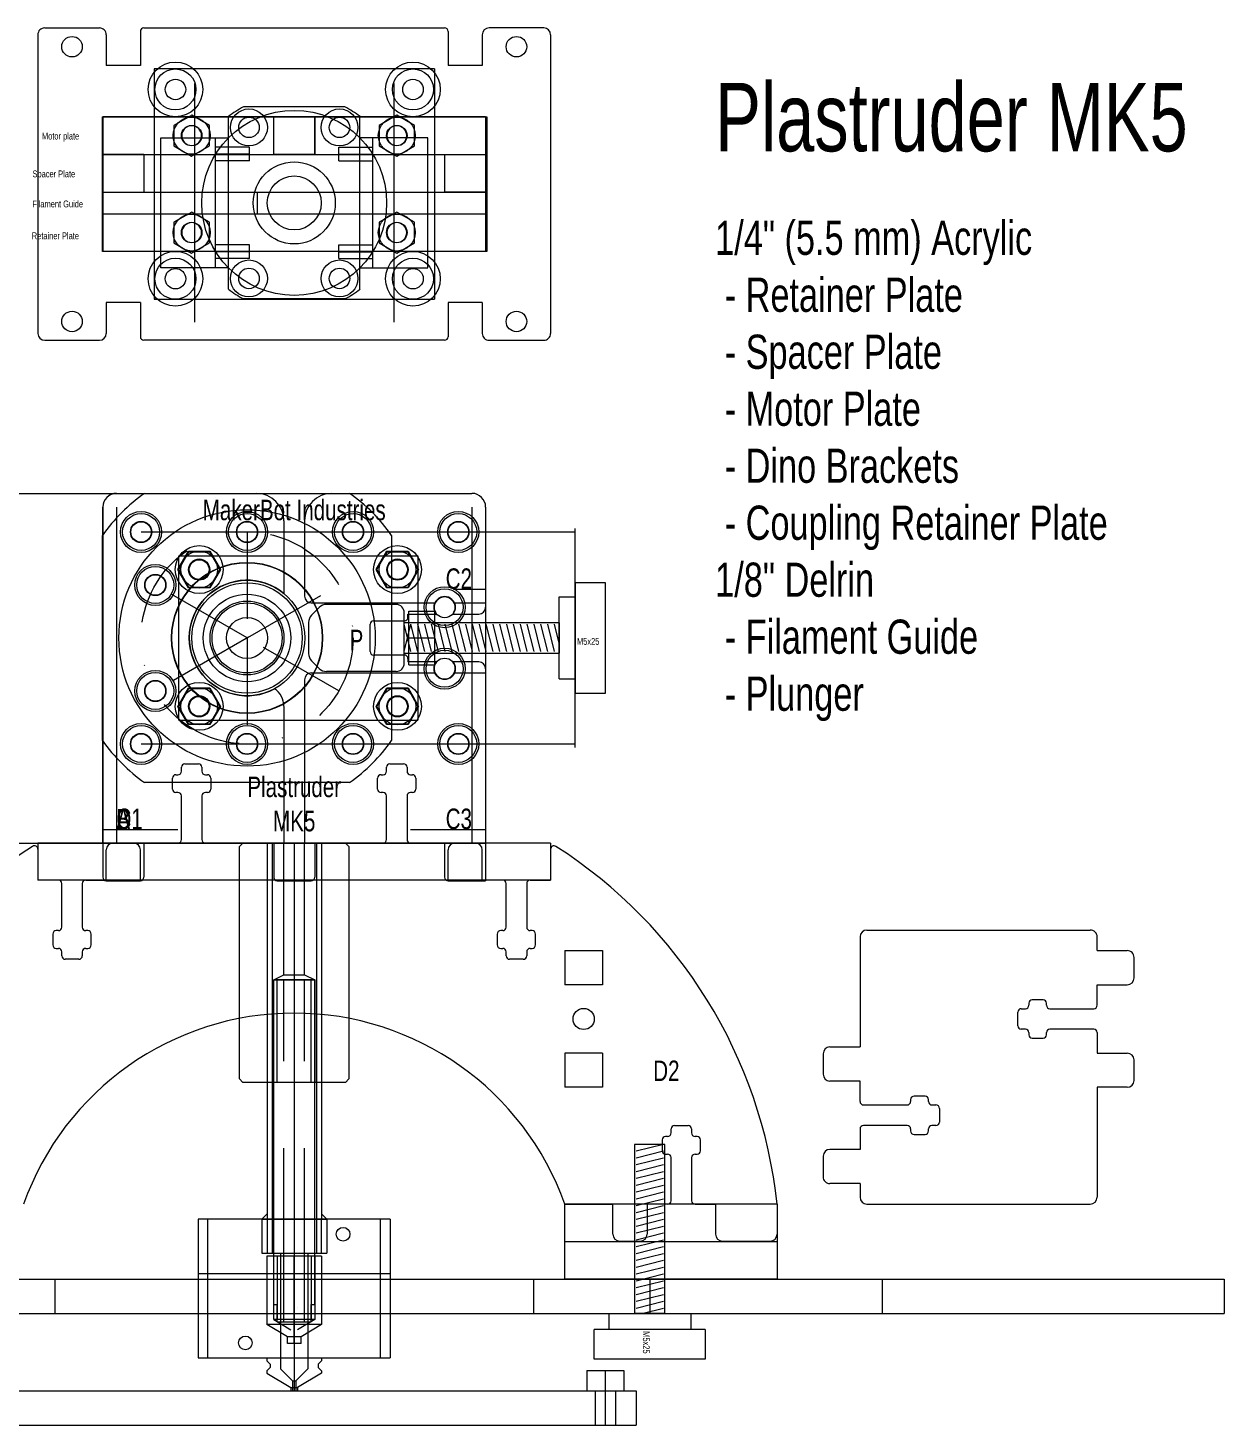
# Model space of a CAD drawing. Header units: millimetres. Extents: x -129 to 143, y -205 to 104.
# Drawn here: x -32 to 142.9, y -100.8 to 103.5 of the extents above; entities that cross this region are included whole.
import ezdxf

# ---------------------------------------------------------------- set-up
doc = ezdxf.new("R2010")
doc.units = ezdxf.units.MM
for name, pattern in [('CENTER2', [28.575, 19.05, -3.175, 3.175, -3.175]), ('DASHDOT', [25.4, 12.7, -6.35, 0, -6.35]), ('DASHED', [19.05, 12.7, -6.35]), ('DASHEDX2', [38.1, 25.4, -12.7]), ('DIVIDE', [31.75, 12.7, -6.35, 0, -6.35, 0, -6.35]), ('DOT2', [3.175, 0, -3.175])]:
    doc.linetypes.add(name, pattern=pattern)
doc.layers.get('0').update_dxf_attribs({"linetype": 'CONTINUOUS', "lineweight": 0, "true_color": 0xffffff})
for name, color, linetype, lineweight, true_color in [('1 Motor Plate', 7, 'CONTINUOUS', 0, 0x000000), ('1 Motor Plate Text', 1, 'CONTINUOUS', 0, 0xff0000), ('2 Spacer Plate', 7, 'CONTINUOUS', 0, 0x000000), ('2 Spacer Plate Text', 1, 'CONTINUOUS', 0, 0xff0000), ('3 Filament Guide', 7, 'CONTINUOUS', 0, 0xffffff), ('3 Filament Guide Plunger', 7, 'CONTINUOUS', 0, 0x000000), ('3 Filament Guide Text', 1, 'CONTINUOUS', 0, 0xff0000), ('4 Retainer Plate', 7, 'CONTINUOUS', 0, 0xffffff), ('4 Retainer Plate Text', 1, 'CONTINUOUS', 0, 0xff0000), ('5 Interface Spacer Mount', 7, 'CONTINUOUS', 0, 0x000000), ('6 Dino Bracket Text', 1, 'CONTINUOUS', 0, 0xff0000), ('6 Dino Brackets', 7, 'CONTINUOUS', 0, 0x000000), ('7 Hot End Retainer', 7, 'CONTINUOUS', 0, 0x000000), ('8 Test Rig Mount', 7, 'CONTINUOUS', 0, 0x000000), ('9 Test Rig Mount', 7, 'CONTINUOUS', 0, 0x000000), ('Drawings, Build Surface', 1, 'CONTINUOUS', 0, 0xff0000), ('Drawings, Dino Mounts', 7, 'CONTINUOUS', 0, 0x000000), ('Drawings, Encoder Board', 4, 'CONTINUOUS', 0, 0x00ffff), ('Drawings, Filament Drive Outline', 5, 'CONTINUOUS', 0, 0x0000ff), ('Drawings, Heater Barrel', 3, 'CONTINUOUS', 0, 0x00ff00), ('Drawings, layer thickness', 4, 'CONTINUOUS', 0, 0x00ffff), ('Drawings, MK4 Nozzle', 5, 'CONTINUOUS', 0, 0x0000ff), ('Drawings, MK5 Nozzle', 5, 'CONTINUOUS', 0, 0x0000ff), ('Drawings, MK5 PTFE Retainer', 3, 'CONTINUOUS', 0, 0x00ff00), ('Drawings, Motor (Kysan)', 2, 'CONTINUOUS', 0, 0xffff00), ('Drawings, Motor (NEMA 17)', 2, 'CONTINUOUS', 0, 0xffff00), ('Drawings, Nut M3', 4, 'CONTINUOUS', 0, 0x00ffff), ('Drawings, Pulley, Timing', 2, 'CONTINUOUS', 0, 0xffff00), ('Drawings, Pulley, Worm Gear', 2, 'CONTINUOUS', 0, 0xffff00), ('Drawings, Scratch', 6, 'CONTINUOUS', 0, 0xff00ff), ('Drawings, Screw Head, M3', 3, 'CONTINUOUS', 0, 0x00ff00), ('Drawings, Thermal Barrier', 4, 'CONTINUOUS', 0, 0x00ffff), ('Drawings, Thumb Screw', 2, 'CONTINUOUS', 0, 0xffff00), ('Drawings, Thumb Screw Nut', 3, 'CONTINUOUS', 0, 0x00ff00), ('Drawings, Washers, M3', 2, 'CONTINUOUS', 0, 0xffff00), ('Drawings, z platform', 20, 'CONTINUOUS', 0, 0xff5500), ('Notes, Manufacturing', 4, 'CONTINUOUS', 0, 0x00ffff)]:
    doc.layers.add(name, color=color, linetype=linetype, lineweight=lineweight, true_color=true_color)
doc.styles.get("Standard").update_dxf_attribs({"font": 'txt', "width": 0.75})

# ---------------------------------------------------------------- blocks, each defined once
blk = doc.blocks.new('Nut, M3, Hole')
at = {"layer": 'Drawings, Nut M3'}
for p, q in [((-3, 0), (-1.5, 2.6)), ((-1.5, 2.6), (1.5, 2.6)), ((1.5, 2.6), (3.01, 0)), ((-1.5, -2.6), (-3, 0)), ((3.01, 0), (1.5, -2.6)), ((1.5, -2.6), (-1.5, -2.6))]:
    blk.add_line(p, q, dxfattribs=at)
blk = doc.blocks.new('Nut, M3')
at = {"layer": 'Drawings, Nut M3'}
for p, q in [((-3, 0), (-1.5, 2.6)), ((-1.5, 2.6), (1.5, 2.6)), ((1.5, 2.6), (3, 0)), ((-1.5, -2.6), (-3, 0)), ((3, 0), (1.5, -2.6)), ((1.5, -2.6), (-1.5, -2.6))]:
    blk.add_line(p, q, dxfattribs=at)
blk.add_circle((0, 0), 1.45, dxfattribs=at)

msp = doc.modelspace()

# ---------------------------------------------------------------- linework, layer by layer
at = {"layer": '1 Motor Plate'}
for p, q in [((-19.1, 35.45), (32.9, 35.45)), ((-21.1, 33.45), (-21.1, -15.7)), ((34.9, 33.45), (34.9, -15.7)), ((-10.4, -5.7), (-10.1, -5.7)), ((-9.6, -5.2), (-9.6, -4.6)), ((-9.1, -4.1), (-7.1, -4.1)), ((-6.6, -4.6), (-6.6, -5.2)), ((-6.1, -5.7), (-5.8, -5.7)), ((19.6, -5.7), (19.9, -5.7)), ((20.4, -5.2), (20.4, -4.6)), ((20.9, -4.1), (22.9, -4.1)), ((23.4, -4.6), (23.4, -5.2)), ((23.9, -5.7), (24.2, -5.7)), ((-10.9, -7.8), (-10.9, -6.2)), ((-5.3, -6.2), (-5.3, -7.8)), ((19.1, -7.8), (19.1, -6.2)), ((24.7, -6.2), (24.7, -7.8)), ((-10.1, -8.3), (-10.4, -8.3)), ((-9.6, -15.2), (-9.6, -8.8)), ((-6.6, -8.8), (-6.6, -15.2)), ((-5.8, -8.3), (-6.1, -8.3)), ((19.9, -8.3), (19.6, -8.3)), ((20.4, -15.2), (20.4, -8.8)), ((23.4, -8.8), (23.4, -15.2)), ((24.2, -8.3), (23.9, -8.3)), ((-21.1, -15.7), (-10.1, -15.7)), ((-6.1, -15.7), (3.9, -15.7)), ((3.9, -15.7), (3.9, -20.7)), ((9.9, -15.7), (19.9, -15.7)), ((9.9, -15.7), (9.9, -20.7)), ((23.9, -15.7), (34.9, -15.7)), ((4.4, -21.2), (9.4, -21.2))]:
    msp.add_line(p, q, dxfattribs=at)
for centre, radius in [((-15.5, 29.8), 1.55), ((0, 29.8), 1.55), ((15.5, 29.8), 1.55), ((30.9, 29.8), 1.55), ((-13.42, 22.05), 1.55), ((0, 14.3), 8.45), ((28.9, 18.8), 1.55), ((28.9, 9.8), 1.55), ((-13.42, 6.55), 1.55), ((-15.5, -1.2), 1.55), ((0, -1.2), 1.55), ((15.5, -1.2), 1.55), ((30.9, -1.2), 1.55)]:
    msp.add_circle(centre, radius, dxfattribs=at)
for centre, radius, start, end in [((-19.1, 33.45), 2, 90.0001, 180.0001), ((32.9, 33.45), 2, 360, 90), ((-10.4, -6.2), 0.5, 90, 180), ((-10.1, -5.2), 0.5, 270, 0), ((-9.1, -4.6), 0.5, 90, 180), ((-7.1, -4.6), 0.5, 0, 90), ((-6.1, -5.2), 0.5, 180, 270), ((-5.8, -6.2), 0.5, 0, 90), ((19.6, -6.2), 0.5, 90, 180), ((19.9, -5.2), 0.5, 270, 0), ((20.9, -4.6), 0.5, 90, 180), ((22.9, -4.6), 0.5, 0, 90), ((23.9, -5.2), 0.5, 180, 270), ((24.2, -6.2), 0.5, 0, 90), ((-10.4, -7.8), 0.5, 180, 270), ((-5.8, -7.8), 0.5, 270, 0), ((19.6, -7.8), 0.5, 180, 270), ((24.2, -7.8), 0.5, 270, 0), ((-10.1, -8.8), 0.5, 0, 90), ((-6.1, -8.8), 0.5, 90, 180), ((19.9, -8.8), 0.5, 0, 90), ((23.9, -8.8), 0.5, 90, 180), ((-10.1, -15.2), 0.5, 270, 0), ((-6.1, -15.2), 0.5, 180, 270), ((19.9, -15.2), 0.5, 270, 0), ((23.9, -15.2), 0.5, 180, 270), ((4.4, -20.7), 0.5, 180, 270), ((9.4, -20.7), 0.5, 270, 0)]:
    msp.add_arc(centre, radius, start, end, dxfattribs=at)
at = {"layer": '2 Spacer Plate'}
for p, q in [((-19.1, 35.45), (32.9, 35.45)), ((-21.1, 33.45), (-21.1, -20.7)), ((34.9, 33.45), (34.9, 18.8)), ((18.5, 16.8), (23.04, 16.8)), ((23.54, 17.3), (23.54, 17.8)), ((23.54, 17.8), (27.72, 17.8)), ((30.08, 17.8), (33.9, 17.8)), ((18, 12.3), (18, 16.3)), ((23.04, 11.8), (18.5, 11.8)), ((23.54, 11.3), (23.54, 10.8)), ((27.72, 10.8), (23.54, 10.8)), ((33.9, 10.8), (30.08, 10.8)), ((34.9, 9.8), (34.9, -21.2)), ((-15.1, -15.7), (28.9, -15.7)), ((-15.1, -15.7), (-15.1, -20.7)), ((28.9, -15.7), (28.9, -20.7)), ((-20.6, -21.2), (-15.6, -21.2)), ((29.4, -21.2), (34.9, -21.2))]:
    msp.add_line(p, q, dxfattribs=at)
for centre, radius in [((-15.5, 29.8), 1.55), ((0, 29.8), 1.55), ((15.5, 29.8), 1.55), ((30.9, 29.8), 1.55), ((-7, 24.3), 1.55), ((22, 24.3), 1.55), ((-13.42, 22.05), 1.55), ((0, 14.3), 8.45), ((-13.42, 6.55), 1.55), ((-7, 4.3), 1.55), ((22, 4.3), 1.55), ((-15.5, -1.2), 1.55), ((0, -1.2), 1.55), ((15.5, -1.2), 1.55), ((30.9, -1.2), 1.55)]:
    msp.add_circle(centre, radius, dxfattribs=at)
for centre, radius, start, end in [((-19.1, 33.45), 2, 90.0001, 180.0001), ((32.9, 33.45), 2, 360, 90), ((28.9, 18.8), 1.55, 319.8222, 220.1778), ((33.9, 18.8), 1, 270, 0), ((18.5, 16.3), 0.5, 90, 180), ((23.04, 17.3), 0.5, 270, 0), ((18.5, 12.3), 0.5, 180, 270), ((23.04, 11.3), 0.5, 0, 90), ((28.9, 9.8), 1.55, 139.8222, 40.1778), ((33.9, 9.8), 1, 0, 90), ((-20.6, -20.7), 0.5, 180, 270), ((-15.6, -20.7), 0.5, 270, 0), ((29.4, -20.7), 0.5, 180, 270)]:
    msp.add_arc(centre, radius, start, end, dxfattribs=at)
at = {"layer": '3 Filament Guide'}
for p, q in [((-19.1, 35.45), (1.4, 35.45)), ((12.4, 35.45), (32.9, 35.45)), ((-21.1, -15.7), (-21.1, 33.45)), ((34.9, 33.45), (34.9, 19.43)), ((5.4, 31.45), (5.4, 20.8)), ((8.4, 31.45), (8.4, 20.43)), ((-10.1, 24.3), (-8.55, 26.99)), ((-8.55, 26.99), (-5.45, 26.99)), ((-5.45, 26.99), (-3.9, 24.3)), ((18.9, 24.3), (20.45, 26.99)), ((20.45, 26.99), (23.55, 26.99)), ((23.55, 26.99), (25.1, 24.3)), ((-8.55, 21.62), (-10.1, 24.3)), ((-3.9, 24.3), (-5.45, 21.62)), ((20.45, 21.62), (18.9, 24.3)), ((25.1, 24.3), (23.55, 21.62)), ((-5.45, 21.62), (-8.55, 21.62)), ((23.55, 21.62), (20.45, 21.62)), ((9.4, 19.43), (27.59, 19.43)), ((30.21, 19.43), (34.9, 19.43)), ((8.4, 8.18), (8.4, -15.7)), ((9.4, 9.18), (27.59, 9.18)), ((30.21, 9.18), (34.9, 9.18)), ((34.9, 9.18), (34.9, -15.7)), ((-10.1, 4.3), (-8.55, 6.99)), ((-8.55, 6.99), (-5.45, 6.99)), ((-5.45, 6.99), (-3.9, 4.3)), ((18.9, 4.3), (20.45, 6.99)), ((20.45, 6.99), (23.55, 6.99)), ((23.55, 6.99), (25.1, 4.3)), ((-8.55, 1.62), (-10.1, 4.3)), ((-3.9, 4.3), (-5.45, 1.62)), ((5.4, 4.3), (5.4, -15.7)), ((20.45, 1.62), (18.9, 4.3)), ((25.1, 4.3), (23.55, 1.62)), ((-5.45, 1.62), (-8.55, 1.62)), ((23.55, 1.62), (20.45, 1.62)), ((-21.1, -15.7), (5.4, -15.7)), ((8.4, -15.7), (34.9, -15.7))]:
    msp.add_line(p, q, dxfattribs=at)
for centre in [(-15.5, 29.8), (0, 29.8), (15.5, 29.8), (30.9, 29.8), (-13.42, 22.05), (-13.42, 6.55), (-15.5, -1.2), (0, -1.2), (15.5, -1.2), (30.9, -1.2)]:
    msp.add_circle(centre, 1.5, dxfattribs=at)
for centre, radius, start, end in [((-19.1, 33.45), 2, 90.0001, 180.0001), ((1.4, 31.45), 4, 0, 90), ((12.4, 31.45), 4, 90, 180), ((32.9, 33.45), 2, 360, 90), ((0, 14.3), 8.45, 50.2786, 298.5312), ((9.4, 20.43), 1, 180, 270), ((28.9, 18.8), 1.5, 25.5342, 154.4658), ((9.4, 8.18), 1, 90, 180), ((28.9, 9.8), 1.5, 205.5323, 334.4677), ((2.14, 4.23), 3.26, 1.395, 54.4908)]:
    msp.add_arc(centre, radius, start, end, dxfattribs=at)
at = {"layer": '3 Filament Guide Plunger'}
for p, q in [((9.44, 17.64), (10.56, 18.76)), ((21.8, 19.2), (11.62, 19.2)), ((9, 16.58), (9, 12.02)), ((23, 10.6), (23, 18)), ((9.44, 10.96), (10.56, 9.84)), ((21.8, 9.4), (11.62, 9.4))]:
    msp.add_line(p, q, dxfattribs=at)
for centre, radius, start, end in [((11.62, 17.7), 1.5, 90, 135), ((21.8, 18), 1.2, 360, 90), ((10.5, 16.58), 1.5, 135, 180), ((10.5, 12.02), 1.5, 180, 225), ((21.8, 10.6), 1.2, 270, 360), ((11.62, 10.9), 1.5, 225, 270)]:
    msp.add_arc(centre, radius, start, end, dxfattribs=at)
at = {"layer": '4 Retainer Plate'}
for p, q in [((-19.1, 35.45), (32.9, 35.45)), ((-21.1, -15.7), (-21.1, 33.45)), ((34.9, 33.45), (34.9, 18.8)), ((18.5, 16.8), (23.04, 16.8)), ((23.54, 17.3), (23.54, 17.8)), ((23.54, 17.8), (27.72, 17.8)), ((30.08, 17.8), (33.9, 17.8)), ((18, 12.3), (18, 16.3)), ((23.04, 11.8), (18.5, 11.8)), ((23.54, 11.3), (23.54, 10.8)), ((27.72, 10.8), (23.54, 10.8)), ((33.9, 10.8), (30.08, 10.8)), ((34.9, 9.8), (34.9, -15.7)), ((-10.4, -5.7), (-10.1, -5.7)), ((-9.6, -5.2), (-9.6, -4.6)), ((-9.1, -4.1), (-7.1, -4.1)), ((-6.6, -4.6), (-6.6, -5.2)), ((-6.1, -5.7), (-5.8, -5.7)), ((19.6, -5.7), (19.9, -5.7)), ((20.4, -5.2), (20.4, -4.6)), ((20.9, -4.1), (22.9, -4.1)), ((23.4, -4.6), (23.4, -5.2)), ((23.9, -5.7), (24.2, -5.7)), ((-10.9, -7.8), (-10.9, -6.2)), ((-5.3, -6.2), (-5.3, -7.8)), ((19.1, -7.8), (19.1, -6.2)), ((24.7, -6.2), (24.7, -7.8)), ((-10.1, -8.3), (-10.4, -8.3)), ((-9.6, -15.2), (-9.6, -8.8)), ((-6.6, -8.8), (-6.6, -15.2)), ((-5.8, -8.3), (-6.1, -8.3)), ((19.9, -8.3), (19.6, -8.3)), ((20.4, -15.2), (20.4, -8.8)), ((23.4, -8.8), (23.4, -15.2)), ((24.2, -8.3), (23.9, -8.3)), ((-21.1, -15.7), (-10, -15.7)), ((-6, -15.7), (19.9, -15.7)), ((23.9, -15.7), (34.9, -15.7))]:
    msp.add_line(p, q, dxfattribs=at)
for centre in [(-15.5, 29.8), (0, 29.8), (15.5, 29.8), (30.9, 29.8), (-7, 24.3), (22, 24.3), (-13.42, 22.05), (-13.42, 6.55), (-7, 4.3), (22, 4.3), (-15.5, -1.2), (0, -1.2), (15.5, -1.2), (30.9, -1.2)]:
    msp.add_circle(centre, 1.55, dxfattribs=at)
for centre, radius, start, end in [((-19.1, 33.45), 2, 90, 180), ((32.9, 33.45), 2, 360, 90), ((0, 14.3), 8.45, 0, 360), ((28.9, 18.8), 1.55, 319.8222, 220.1778), ((33.9, 18.8), 1, 270, 0), ((18.5, 16.3), 0.5, 90, 180), ((23.04, 17.3), 0.5, 270, 0), ((18.5, 12.3), 0.5, 180, 270), ((23.04, 11.3), 0.5, 0, 90), ((28.9, 9.8), 1.55, 139.8222, 40.1778), ((33.9, 9.8), 1, 0, 90), ((-10.4, -6.2), 0.5, 90, 180), ((-10.1, -5.2), 0.5, 270, 0), ((-9.1, -4.6), 0.5, 90, 180), ((-7.1, -4.6), 0.5, 0, 90), ((-6.1, -5.2), 0.5, 180, 270), ((-5.8, -6.2), 0.5, 0, 90), ((19.6, -6.2), 0.5, 90, 180), ((19.9, -5.2), 0.5, 270, 0), ((20.9, -4.6), 0.5, 90, 180), ((22.9, -4.6), 0.5, 0, 90), ((23.9, -5.2), 0.5, 180, 270), ((24.2, -6.2), 0.5, 0, 90), ((-10.4, -7.8), 0.5, 180, 270), ((-5.8, -7.8), 0.5, 270, 0), ((19.6, -7.8), 0.5, 180, 270), ((24.2, -7.8), 0.5, 270, 0), ((-10.1, -8.8), 0.5, 0, 90), ((-6.1, -8.8), 0.5, 90, 180), ((19.9, -8.8), 0.5, 0, 90), ((23.9, -8.8), 0.5, 90, 180), ((-10.1, -15.2), 0.5, 270, 0), ((-6.1, -15.2), 0.5, 180, 270), ((19.9, -15.2), 0.5, 270, 0), ((23.9, -15.2), 0.5, 180, 270)]:
    msp.add_arc(centre, radius, start, end, dxfattribs=at)
at = {"layer": '5 Interface Spacer Mount'}
for p, q in [((-30.6, 102.52), (-30.6, 58.84)), ((-29.6, 103.52), (-21.6, 103.52)), ((-20.6, 102.52), (-20.6, 98.02)), ((-15.6, 103.02), (-15.6, 98.02)), ((-15.1, 103.52), (28.9, 103.52)), ((29.4, 103.02), (29.4, 98.02)), ((34.4, 102.52), (34.4, 98.02)), ((43.4, 103.52), (35.4, 103.52)), ((44.4, 102.52), (44.4, 58.84)), ((-15.6, 98.02), (-20.6, 98.02)), ((34.4, 98.02), (29.4, 98.02)), ((3.9, 85.02), (3.9, 90.52)), ((3.9, 90.52), (9.9, 90.52)), ((9.9, 90.52), (9.9, 85.02)), ((9.9, 85.02), (9.9, 90.52)), ((-15.1, 85.02), (-21.1, 85.02)), ((-21.1, 85.02), (-21.1, 79.52)), ((-15.1, 85.02), (-15.1, 79.52)), ((9.9, 85.02), (3.9, 85.02)), ((28.9, 85.02), (28.9, 79.52)), ((28.9, 85.02), (34.9, 85.02)), ((34.9, 85.02), (34.9, 79.52)), ((-21.1, 79.52), (-15.1, 79.52)), ((34.9, 79.52), (28.9, 79.52)), ((-15.6, 63.34), (-20.6, 63.34)), ((-20.6, 63.34), (-20.6, 58.84)), ((-15.6, 63.34), (-15.6, 58.34)), ((34.4, 63.34), (29.4, 63.34)), ((29.4, 63.34), (29.4, 58.34)), ((34.4, 63.34), (34.4, 58.84)), ((-29.6, 57.84), (-21.6, 57.84)), ((28.9, 57.84), (-15.1, 57.84)), ((35.4, 57.84), (43.4, 57.84))]:
    msp.add_line(p, q, dxfattribs=at)
for centre, radius in [((-25.6, 100.77), 1.5), ((39.4, 100.77), 1.5), ((-10.47, 94.52), 1.5), ((24.27, 94.52), 1.5), ((-8.1, 87.77), 1.5), ((21.9, 87.77), 1.5), ((6.9, 77.93), 3.95), ((-8.1, 73.59), 1.5), ((21.9, 73.59), 1.5), ((-10.47, 66.84), 1.5), ((24.27, 66.84), 1.5), ((-25.6, 60.59), 1.5), ((39.4, 60.59), 1.5)]:
    msp.add_circle(centre, radius, dxfattribs=at)
for centre, radius, start, end in [((-29.6, 102.52), 1, 90.0143, 180.0147), ((-21.6, 102.52), 1, 359.9997, 90), ((-15.1, 103.02), 0.5, 90, 179.9641), ((28.9, 103.02), 0.5, 359.9997, 90), ((35.4, 102.52), 1, 90, 179.9997), ((43.4, 102.52), 1, 359.9997, 89.9994), ((-29.6, 58.84), 1, 180.0147, 270.0143), ((-21.6, 58.84), 1, 270, 359.9997), ((-15.1, 58.34), 0.5, 179.9641, 270), ((28.9, 58.34), 0.5, 270, 359.9997), ((35.4, 58.84), 1, 179.9997, 270), ((43.4, 58.84), 1, 269.9994, 359.9997)]:
    msp.add_arc(centre, radius, start, end, dxfattribs=at)
at = {"layer": '6 Dino Brackets'}
for p, q in [((-16.6, -15.7), (-19.6, -15.7)), ((33.4, -15.7), (30.4, -15.7)), ((-30.6, -16.6), (-30.6, -21.1)), ((-20.6, -21.1), (-20.6, -16.7)), ((-15.6, -21.1), (-15.6, -16.7)), ((29.4, -21.1), (29.4, -16.7)), ((34.4, -21.1), (34.4, -16.7)), ((44.4, -16.61), (44.4, -21.1)), ((-27.6, -21.1), (-30.6, -21.1)), ((-27.1, -28), (-27.1, -21.6)), ((-24.1, -21.6), (-24.1, -28)), ((-23.6, -21.1), (-20.6, -21.1)), ((29.4, -21.1), (-15.6, -21.1)), ((37.4, -21.1), (34.4, -21.1)), ((37.9, -28), (37.9, -21.6)), ((40.9, -21.6), (40.9, -28)), ((41.4, -21.1), (44.4, -21.1)), ((-27.6, -28.5), (-27.9, -28.5)), ((-23.3, -28.5), (-23.6, -28.5)), ((37.4, -28.5), (37.1, -28.5)), ((41.7, -28.5), (41.4, -28.5)), ((90.66, -28.43), (123.34, -28.42)), ((-28.4, -29), (-28.4, -30.6)), ((-22.8, -30.6), (-22.8, -29)), ((36.6, -29), (36.6, -30.6)), ((42.2, -30.6), (42.2, -29)), ((89.66, -29.43), (89.66, -45.5)), ((124.34, -31.42), (124.34, -29.42)), ((-27.9, -31.1), (-27.6, -31.1)), ((-27.1, -32.2), (-27.1, -31.6)), ((-24.1, -31.6), (-24.1, -32.2)), ((-23.6, -31.1), (-23.3, -31.1)), ((37.1, -31.1), (37.4, -31.1)), ((37.9, -32.2), (37.9, -31.6)), ((40.9, -31.6), (40.9, -32.2)), ((41.4, -31.1), (41.7, -31.1)), ((46.49, -31.42), (46.49, -36.42)), ((46.49, -31.42), (51.99, -31.42)), ((51.99, -31.42), (51.99, -36.42)), ((124.34, -31.42), (128.74, -31.42)), ((129.74, -35.42), (129.74, -32.42)), ((-24.6, -32.7), (-26.6, -32.7)), ((40.4, -32.7), (38.4, -32.7)), ((51.99, -36.42), (46.49, -36.42)), ((124.34, -36.42), (128.74, -36.42)), ((124.34, -39.42), (124.34, -36.42)), ((116.44, -38.62), (114.84, -38.62)), ((112.74, -42.42), (112.74, -40.42)), ((113.24, -39.92), (113.84, -39.92)), ((114.34, -39.12), (114.34, -39.42)), ((116.94, -39.42), (116.94, -39.12)), ((117.44, -39.92), (123.84, -39.92)), ((113.84, -42.92), (113.24, -42.92)), ((114.34, -43.42), (114.34, -43.72)), ((114.84, -44.22), (116.44, -44.22)), ((116.94, -43.72), (116.94, -43.42)), ((123.84, -42.92), (117.44, -42.92)), ((124.34, -43.42), (124.34, -46.42)), ((51.99, -46.42), (46.49, -46.42)), ((46.49, -46.42), (46.49, -51.42)), ((51.99, -46.42), (51.99, -51.42)), ((84.26, -46.5), (84.26, -49.5)), ((85.26, -45.5), (89.66, -45.5)), ((124.34, -46.42), (128.74, -46.42)), ((129.74, -50.42), (129.74, -47.42)), ((89.66, -50.5), (85.26, -50.5)), ((89.66, -53.5), (89.66, -50.5)), ((51.99, -51.42), (46.49, -51.42)), ((99.16, -52.7), (97.56, -52.7)), ((128.74, -51.42), (124.34, -51.42)), ((124.34, -51.42), (124.34, -67.5)), ((90.16, -54), (96.56, -54)), ((97.06, -53.2), (97.06, -53.5)), ((99.66, -53.5), (99.66, -53.2)), ((100.16, -54), (100.76, -54)), ((101.26, -54.5), (101.26, -56.5)), ((62.52, -57), (64.52, -57)), ((96.56, -57), (90.16, -57)), ((100.76, -57), (100.16, -57)), ((60.72, -59.1), (60.72, -60.7)), ((61.52, -58.6), (61.22, -58.6)), ((62.02, -58.1), (62.02, -57.5)), ((65.02, -57.5), (65.02, -58.1)), ((65.82, -58.6), (65.52, -58.6)), ((66.32, -60.7), (66.32, -59.1)), ((89.66, -57.5), (89.66, -60.5)), ((97.06, -57.5), (97.06, -57.8)), ((97.56, -58.3), (99.16, -58.3)), ((99.66, -57.8), (99.66, -57.5)), ((61.22, -61.2), (61.52, -61.2)), ((65.52, -61.2), (65.82, -61.2)), ((89.66, -60.5), (85.26, -60.5)), ((62.02, -68), (62.02, -61.7)), ((65.02, -61.7), (65.02, -68)), ((84.26, -61.5), (84.26, -64.5)), ((89.66, -65.5), (85.26, -65.5)), ((89.66, -65.5), (89.66, -67.5)), ((46.49, -68.5), (53.52, -68.5)), ((53.52, -72.9), (53.52, -68.5)), ((58.52, -68.5), (58.52, -72.9)), ((61.52, -68.5), (58.52, -68.5)), ((65.52, -68.5), (68.52, -68.5)), ((68.52, -68.5), (68.52, -72.9)), ((77.52, -68.5), (77.52, -72.9)), ((90.66, -68.5), (123.34, -68.5)), ((54.52, -73.9), (57.52, -73.9)), ((69.52, -73.9), (76.52, -73.9))]:
    msp.add_line(p, q, dxfattribs=at)
msp.add_circle((49.24, -41.42), 1.55, dxfattribs=at)
for centre, radius, start, end in [((6.9, -76.01), 71.02, 122.6034, 173.9273), ((-31.1, -16.6), 0.5, 359.9685, 122.6034), ((-19.6, -16.7), 1, 90, 180), ((-16.6, -16.7), 1, 0, 90), ((30.4, -16.7), 1, 90, 180), ((33.4, -16.7), 1, 0, 90), ((44.9, -16.61), 0.5, 57.3941, 180), ((6.9, -76.01), 71.02, 6.0752, 57.3941), ((-27.6, -21.6), 0.5, 0, 90), ((-23.6, -21.6), 0.5, 90, 180), ((37.4, -21.6), 0.5, 0, 90), ((41.4, -21.6), 0.5, 90, 180), ((-27.9, -29), 0.5, 90, 180), ((-27.6, -28), 0.5, 270, 0), ((-23.6, -28), 0.5, 180, 270), ((-23.3, -29), 0.5, 0, 90), ((37.1, -29), 0.5, 90, 180), ((37.4, -28), 0.5, 270, 0), ((41.4, -28), 0.5, 180, 270), ((41.7, -29), 0.5, 0, 90), ((90.66, -29.43), 1, 90.006, 180), ((123.34, -29.42), 1, 0, 90.006), ((-27.9, -30.6), 0.5, 180, 270), ((-23.3, -30.6), 0.5, 270, 0), ((37.1, -30.6), 0.5, 180, 270), ((41.7, -30.6), 0.5, 270, 0), ((-27.6, -31.6), 0.5, 0, 90), ((-26.6, -32.2), 0.5, 180, 270), ((-24.6, -32.2), 0.5, 270, 0), ((-23.6, -31.6), 0.5, 90, 180), ((37.4, -31.6), 0.5, 0, 90), ((38.4, -32.2), 0.5, 180, 270), ((40.4, -32.2), 0.5, 270, 0), ((41.4, -31.6), 0.5, 90, 180), ((128.74, -32.42), 1, 0, 90.006), ((128.74, -35.42), 1, 270, 0), ((114.84, -39.12), 0.5, 90, 180), ((116.44, -39.12), 0.5, 0, 90), ((6.9, -82.58), 42.01, 19.5762, 160.4238), ((113.24, -40.42), 0.5, 90, 180), ((113.84, -39.42), 0.5, 270, 0), ((117.44, -39.42), 0.5, 180, 270), ((123.84, -39.42), 0.5, 270, 0), ((113.24, -42.42), 0.5, 180, 270), ((113.84, -43.42), 0.5, 0, 90), ((114.84, -43.72), 0.5, 180, 270), ((116.44, -43.72), 0.5, 270, 0), ((117.44, -43.42), 0.5, 90, 180), ((123.84, -43.42), 0.5, 0, 90), ((85.26, -46.5), 1, 90, 180), ((128.74, -47.42), 1, 0, 90), ((85.26, -49.5), 1, 180, 270), ((128.74, -50.42), 1, 270, 0), ((97.56, -53.2), 0.5, 90, 180), ((99.16, -53.2), 0.5, 0, 90), ((90.16, -53.5), 0.5, 180, 270), ((96.56, -53.5), 0.5, 270, 0), ((100.16, -53.5), 0.5, 180, 270), ((100.76, -54.5), 0.5, 0, 90), ((62.52, -57.5), 0.5, 90, 180), ((64.52, -57.5), 0.5, 0, 90), ((90.16, -57.5), 0.5, 90, 180), ((96.56, -57.5), 0.5, 0, 90), ((100.16, -57.5), 0.5, 90, 180), ((100.76, -56.5), 0.5, 270, 0), ((61.22, -59.1), 0.5, 90, 180), ((61.52, -58.1), 0.5, 270, 0), ((65.52, -58.1), 0.5, 180, 270), ((65.82, -59.1), 0.5, 0, 90), ((97.56, -57.8), 0.5, 180, 270), ((99.16, -57.8), 0.5, 270, 0), ((61.22, -60.7), 0.5, 180, 270), ((61.52, -61.7), 0.5, 0, 90), ((65.52, -61.7), 0.5, 90, 180), ((65.82, -60.7), 0.5, 270, 0), ((85.26, -61.5), 1, 90, 180), ((85.26, -64.5), 1, 180, 270.006), ((61.52, -68), 0.5, 270, 0), ((65.52, -68), 0.5, 180, 270), ((90.66, -67.5), 1, 180, 270), ((123.34, -67.5), 1, 270, 0), ((54.52, -72.9), 1, 180, 270), ((57.52, -72.9), 1, 270, 0), ((69.52, -72.9), 1, 180, 270), ((76.52, -72.9), 1, 270, 0.006)]:
    msp.add_arc(centre, radius, start, end, dxfattribs=at)
at = {"layer": '7 Hot End Retainer'}
for p, q in [((27.4, 97.52), (-13.6, 97.52)), ((-13.6, 97.52), (-13.6, 63.84)), ((27.4, 97.52), (27.4, 63.84)), ((-13.6, 63.84), (27.4, 63.84))]:
    msp.add_line(p, q, dxfattribs=at)
for centre, radius in [((-10.47, 94.52), 1.5), ((24.27, 94.52), 1.5), ((0.28, 88.97), 1.5), ((0.28, 88.97), 1.5), ((13.52, 88.97), 1.5), ((-8.1, 87.77), 1.5), ((21.9, 87.77), 1.5), ((6.9, 77.93), 6), ((-8.1, 73.59), 1.5), ((21.9, 73.59), 1.5), ((-10.47, 66.84), 1.5), ((0.28, 66.88), 1.5), ((13.52, 66.88), 1.5), ((13.52, 66.88), 1.5), ((24.27, 66.84), 1.5)]:
    msp.add_circle(centre, radius, dxfattribs=at)
at = {"layer": '8 Test Rig Mount'}
for p, q in [((-49.15, 35.45), (32.9, 35.45)), ((34.9, 33.45), (34.9, -15.7)), ((-51.15, -15.7), (34.9, -15.7))]:
    msp.add_line(p, q, dxfattribs=at)
for centre, radius in [((0, 29.8), 3), ((-15.5, 29.8), 1.5), ((15.5, 29.8), 1.5), ((30.9, 29.8), 1.5), ((-13.42, 22.05), 3), ((0, 14.3), 8.45), ((28.9, 18.8), 3), ((28.9, 9.8), 3), ((-13.42, 6.55), 3), ((-15.5, -1.2), 1.5), ((0, -1.2), 3), ((15.5, -1.2), 1.5), ((30.9, -1.2), 1.5)]:
    msp.add_circle(centre, radius, dxfattribs=at)
msp.add_arc((32.9, 33.45), 2, 360, 90, dxfattribs=at)
at = {"layer": '9 Test Rig Mount'}
for p, q in [((-49.15, 35.45), (32.9, 35.45)), ((34.9, 33.45), (34.9, -15.7)), ((-51.15, -15.7), (34.9, -15.7))]:
    msp.add_line(p, q, dxfattribs=at)
for centre in [(-15.5, 29.8), (0, 29.8), (15.5, 29.8), (30.9, 29.8), (-13.42, 22.05), (-13.42, 6.55), (-15.5, -1.2), (0, -1.2), (15.5, -1.2), (30.9, -1.2)]:
    msp.add_circle(centre, 3, dxfattribs=at)
msp.add_arc((32.9, 33.45), 2, 360, 90, dxfattribs=at)
at = {"layer": 'Drawings, Build Surface'}
for p, q in [((49.7, -92.82), (55.1, -92.82)), ((49.7, -92.82), (49.7, -95.82)), ((52.4, -92.82), (52.4, -100.82)), ((55.1, -92.82), (55.1, -95.82)), ((-43.1, -95.82), (56.9, -95.82)), ((50.9, -95.82), (50.9, -100.82)), ((53.9, -95.82), (53.9, -100.82)), ((56.9, -95.82), (56.9, -100.82)), ((-43.1, -100.82), (56.9, -100.82))]:
    msp.add_line(p, q, dxfattribs=at)
at = {"layer": 'Drawings, Dino Mounts'}
for p, q in [((-30.6, -15.7), (-30.6, -21.1)), ((44.4, -15.7), (-30.6, -15.7)), ((44.4, -15.7), (44.4, -21.1)), ((44.4, -21.1), (-30.6, -21.1)), ((46.49, -79.5), (46.49, -68.5)), ((77.52, -68.5), (46.49, -68.5)), ((77.52, -68.5), (77.52, -79.5)), ((77.52, -68.5), (77.52, -72.9)), ((77.52, -74), (46.49, -74)), ((77.52, -79.5), (46.49, -79.5))]:
    msp.add_line(p, q, dxfattribs=at)
at = {"layer": 'Drawings, Encoder Board'}
for p, q in [((-10, 2.3), (-10, 26.3)), ((-10, 26.3), (25, 26.3)), ((25, 26.3), (25, 2.3)), ((-10, 2.3), (25, 2.3))]:
    msp.add_line(p, q, dxfattribs=at)
for centre, radius in [((-7, 24.3), 1.5), ((22, 24.3), 1.5), ((0, 14.3), 3), ((-7, 4.3), 1.5), ((22, 4.3), 1.5)]:
    msp.add_circle(centre, radius, dxfattribs=at)
at = {"layer": 'Drawings, Filament Drive Outline'}
for p, q in [((-21.15, 90.52), (35.05, 90.52)), ((-21.15, 70.84), (-21.15, 90.52)), ((35.05, 90.52), (35.05, 70.84)), ((35.05, 70.84), (-21.15, 70.84))]:
    msp.add_line(p, q, dxfattribs=at)
at = {"layer": 'Drawings, Heater Barrel'}
for p, q in [((9.9, -35.7), (3.9, -35.7)), ((3.9, -83.2), (3.9, -35.7)), ((6.9, -35.7), (6.9, -85.7)), ((9.9, -83.2), (9.9, -35.7)), ((3.9, -83.2), (4.4, -83.2)), ((4.4, -85.7), (4.4, -83.2)), ((9.4, -83.2), (9.9, -83.2)), ((9.4, -85.7), (9.4, -83.2)), ((4.4, -85.7), (9.4, -85.7))]:
    msp.add_line(p, q, dxfattribs=at)
at = {"layer": 'Drawings, Heater Barrel', "linetype": 'DASHEDX2', "lineweight": 5}
for p, q in [((5.4, -85.7), (5.4, -35.7)), ((8.4, -85.7), (8.4, -35.7))]:
    msp.add_line(p, q, dxfattribs=at)
at = {"layer": 'Drawings, layer thickness'}
for p, q in [((-21.1, 90.52), (-21.1, 85.02)), ((34.9, 90.52), (-21.1, 90.52)), ((34.9, 90.52), (34.9, 85.02)), ((-21.1, 85.02), (-21.1, 79.52)), ((-21.1, 85.02), (34.9, 85.02)), ((34.9, 85.02), (34.9, 79.52)), ((-21.1, 79.52), (-21.1, 76.34)), ((-21.1, 79.52), (34.9, 79.52)), ((1.53, 76.34), (1.53, 79.52)), ((34.9, 79.52), (34.9, 76.34)), ((-21.1, 76.34), (-21.1, 70.84)), ((-21.1, 76.34), (34.9, 76.34)), ((34.9, 76.34), (34.9, 70.84)), ((34.9, 70.84), (-21.1, 70.84))]:
    msp.add_line(p, q, dxfattribs=at)
at = {"layer": 'Drawings, MK4 Nozzle'}
for p, q in [((10.9, -76.1), (2.9, -76.1)), ((2.9, -76.1), (2.9, -86.1)), ((10.9, -76.1), (10.9, -86.1)), ((5.9, -87.9), (2.9, -86.1)), ((10.9, -86.1), (2.9, -86.1)), ((10.9, -86.1), (7.9, -87.9)), ((5.9, -88.9), (5.9, -87.9)), ((7.9, -87.9), (5.9, -87.9)), ((7.9, -88.9), (5.9, -88.9)), ((7.9, -88.9), (7.9, -87.9))]:
    msp.add_line(p, q, dxfattribs=at)
at = {"layer": 'Drawings, MK4 Nozzle', "linetype": 'DASHEDX2', "lineweight": 0}
for p, q in [((3.9, -85.4), (3.9, -76.1)), ((4.4, -76.1), (4.4, -85.4)), ((9.4, -76.1), (9.4, -85.4)), ((9.9, -76.1), (9.9, -85.4)), ((3.9, -85.4), (6.4, -86.9)), ((9.9, -85.4), (3.9, -85.4)), ((9.9, -85.4), (7.4, -86.9))]:
    msp.add_line(p, q, dxfattribs=at)
at = {"layer": 'Drawings, MK4 Nozzle', "linetype": 'CENTER2'}
msp.add_line((6.9, -88.9), (6.9, -76.1), dxfattribs=at)
at = {"layer": 'Drawings, MK4 Nozzle', "linetype": 'DASHEDX2', "lineweight": 5}
msp.add_line((7.4, -83.6), (7.4, -83.6), dxfattribs=at)
at = {"layer": 'Drawings, MK4 Nozzle', "linetype": 'DOT2'}
for p, q in [((6.4, -88.9), (6.4, -86.9)), ((7.4, -88.9), (7.4, -86.9))]:
    msp.add_line(p, q, dxfattribs=at)
at = {"layer": 'Drawings, MK5 Nozzle'}
for p, q in [((-7.67, 95.38), (-7.67, 60.48)), ((21.47, 95.38), (21.47, 60.48)), ((14.3, 91.97), (-0.5, 91.97)), ((-2.72, 65.3), (-2.72, 90.56)), ((16.52, 65.3), (16.52, 90.56)), ((-12.62, 68.43), (-12.62, 87.43)), ((-12.62, 87.43), (-2.72, 87.43)), ((-4.62, 68.43), (-4.62, 87.43)), ((0.38, 86.08), (-4.62, 86.08)), ((-2.72, 68.43), (-2.72, 87.43)), ((0.38, 84.08), (0.38, 86.08)), ((13.42, 86.08), (18.42, 86.08)), ((13.42, 84.08), (13.42, 86.08)), ((16.52, 68.43), (16.52, 87.43)), ((26.42, 87.43), (16.52, 87.43)), ((18.42, 68.43), (18.42, 87.43)), ((26.42, 68.43), (26.42, 87.43)), ((0.38, 85.08), (-4.62, 85.08)), ((0.38, 84.08), (-4.62, 84.08)), ((13.42, 85.08), (18.42, 85.08)), ((13.42, 84.08), (18.42, 84.08)), ((0.38, 71.78), (-4.62, 71.78)), ((0.38, 69.78), (0.38, 71.78)), ((13.42, 71.78), (18.42, 71.78)), ((13.42, 69.78), (13.42, 71.78)), ((0.38, 70.78), (-4.62, 70.78)), ((0.38, 69.78), (-4.62, 69.78)), ((13.42, 70.78), (18.42, 70.78)), ((13.42, 69.78), (18.42, 69.78)), ((-2.72, 68.43), (-12.62, 68.43)), ((16.52, 68.43), (26.42, 68.43)), ((14.3, 63.88), (-0.5, 63.88)), ((-15.5, 29.8), (48, 29.8)), ((48, -1.7), (48, 30.3)), ((-15.5, -1.2), (48, -1.2)), ((20.94, -70.7), (-7.14, -70.7)), ((-7.14, -70.7), (-7.14, -91)), ((-5.73, -91), (-5.73, -70.7)), ((2.93, -70.7), (2.93, -75.7)), ((6.9, -70.7), (6.9, -95.82)), ((10.87, -75.7), (10.87, -70.7)), ((19.53, -91), (19.53, -70.7)), ((20.94, -70.7), (20.94, -91)), ((2.93, -75.7), (10.87, -75.7)), ((4.9, -75.7), (4.9, -92.58)), ((8.9, -75.7), (8.9, -92.58)), ((20.94, -78.7), (-7.14, -78.7)), ((-7.14, -91), (20.94, -91)), ((2.9, -91), (2.9, -91.4)), ((3.4, -91.9), (2.9, -91.4)), ((3.4, -91.9), (3.4, -91.9)), ((3.4, -91.9), (3.4, -92.4)), ((10.4, -91.9), (10.9, -91.4)), ((10.4, -91.9), (10.4, -91.9)), ((10.4, -91.9), (10.4, -92.4)), ((10.9, -91), (10.9, -91.4)), ((3.4, -92.4), (2.9, -92.9)), ((2.9, -92.9), (2.9, -93.21)), ((2.9, -93.21), (6.4, -95.32)), ((3.4, -92.4), (3.4, -92.4)), ((6.65, -94.33), (4.9, -92.58)), ((7.15, -94.33), (8.9, -92.58)), ((10.9, -93.21), (7.4, -95.32)), ((10.4, -92.4), (10.4, -92.4)), ((10.4, -92.4), (10.9, -92.9)), ((10.9, -92.9), (10.9, -93.21)), ((6.4, -95.32), (7.4, -95.32)), ((6.4, -95.32), (6.4, -95.82)), ((6.4, -95.82), (7.4, -95.82)), ((6.65, -94.33), (7.15, -94.33)), ((6.65, -94.33), (6.65, -95.82)), ((7.15, -94.33), (7.15, -95.82)), ((7.4, -95.32), (7.4, -95.82))]:
    msp.add_line(p, q, dxfattribs=at)
for centre, radius in [((6.9, 77.93), 13.52), ((13.52, 88.97), 1.5), ((0.28, 66.88), 1.5), ((14.05, -72.9), 1), ((-0.25, -88.8), 1)]:
    msp.add_circle(centre, radius, dxfattribs=at)
for start, end in [(117.7942, 127.2939), (52.7061, 62.2058), (232.7061, 242.2058), (297.7942, 307.2939)]:
    msp.add_arc((6.9, 77.93), 15.88, start, end, dxfattribs=at)
at = {"layer": 'Drawings, MK5 PTFE Retainer'}
for p, q in [((2.93, -15.7), (2.93, -70.7)), ((2.93, -15.7), (10.87, -15.7)), ((3.65, -15.7), (3.65, -75.7)), ((6.9, -15.7), (6.9, -75.7)), ((10.15, -15.7), (10.15, -75.7)), ((10.87, -15.7), (10.87, -70.7)), ((2.14, -70.7), (2.93, -69.9)), ((2.14, -70.7), (11.66, -70.7)), ((2.14, -70.7), (2.14, -75.7)), ((11.66, -70.7), (10.87, -69.9)), ((11.66, -70.7), (11.66, -75.7)), ((2.14, -75.7), (11.66, -75.7))]:
    msp.add_line(p, q, dxfattribs=at)
at = {"layer": 'Drawings, Motor (Kysan)', "linetype": 'DASHED'}
for p, q in [((0, 29.8), (0, 14.3)), ((0, 14.3), (-13.42, 22.05)), ((-0.22, 14.18), (13.42, 22.05)), ((0.22, 14.43), (-13.42, 6.55)), ((0, 14.3), (0, -1.2)), ((13.42, 6.55), (0, 14.3))]:
    msp.add_line(p, q, dxfattribs=at)
at = {"layer": 'Drawings, Motor (Kysan)'}
for radius in [18.75, 11.05, 3]:
    msp.add_circle((0, 14.3), radius, dxfattribs=at)
at = {"layer": 'Drawings, Motor (Kysan)', "linetype": 'DASHDOT'}
msp.add_circle((0, 14.3), 15.5, dxfattribs=at)
at = {"layer": 'Drawings, Motor (NEMA 17)'}
for p, q in [((-15, 35.45), (15, 35.45)), ((-21.15, -0.7), (-21.15, 29.3)), ((21.15, 29.3), (21.15, -0.7)), ((15, -6.85), (-15, -6.85))]:
    msp.add_line(p, q, dxfattribs=at)
for centre, radius in [((-15.5, 29.8), 1.5), ((15.5, 29.8), 1.5), ((0, 14.3), 11), ((0, 14.3), 3), ((-15.5, -1.2), 1.5), ((15.5, -1.2), 1.5)]:
    msp.add_circle(centre, radius, dxfattribs=at)
for start, end in [(125.345, 144.655), (35.345, 54.655), (215.345, 234.655), (305.3451, 324.655)]:
    msp.add_arc((0, 14.3), 25.93, start, end, dxfattribs=at)
at = {"layer": 'Drawings, Pulley, Timing'}
for radius in [8.07, 5.12]:
    msp.add_circle((0, 14.3), radius, dxfattribs=at)
at = {"layer": 'Drawings, Pulley, Worm Gear'}
for radius in [6.4, 5.4, 3]:
    msp.add_circle((0, 14.3), radius, dxfattribs=at)
at = {"layer": 'Drawings, Scratch'}
for p, q in [((-19.1, 33.45), (-19.1, -15.7)), ((32.9, 33.45), (32.9, -15.7)), ((30.21, 21.43), (34.9, 21.43)), ((-21.1, -13.7), (-10.1, -13.7)), ((23.9, -13.7), (34.9, -13.7))]:
    msp.add_line(p, q, dxfattribs=at)
at = {"layer": 'Drawings, Screw Head, M3'}
for centre, radius in [((-10.47, 94.52), 4), ((24.27, 94.52), 4), ((-10.47, 94.52), 3), ((24.27, 94.52), 3), ((-8.1, 87.77), 2.7), ((-8.1, 87.77), 2.7), ((0.28, 88.97), 2.7), ((13.52, 88.97), 2.7), ((21.9, 87.77), 2.7), ((21.9, 87.77), 2.7), ((-8.1, 73.59), 2.7), ((-8.1, 73.59), 2.7), ((21.9, 73.59), 2.7), ((21.9, 73.59), 2.7), ((-10.47, 66.84), 4), ((-10.47, 66.84), 3), ((0.28, 66.88), 2.7), ((13.52, 66.88), 2.7), ((24.27, 66.84), 4), ((24.27, 66.84), 3), ((-15.5, 29.8), 2.7), ((0, 29.8), 2.7), ((15.5, 29.8), 2.7), ((30.9, 29.8), 2.7), ((-7, 24.3), 2.7), ((22, 24.3), 2.7), ((-13.42, 22.05), 2.7), ((28.9, 18.8), 2.7), ((28.9, 9.8), 2.7), ((-13.42, 6.55), 2.7), ((-7, 4.3), 2.7), ((22, 4.3), 2.7), ((-15.5, -1.2), 2.7), ((0, -1.2), 2.7), ((15.5, -1.2), 2.7), ((30.9, -1.2), 2.7)]:
    msp.add_circle(centre, radius, dxfattribs=at)
at = {"layer": 'Drawings, Thermal Barrier'}
for p, q in [((-1.1, -16.2), (-0.6, -15.7)), ((14.9, -16.2), (14.4, -15.7)), ((-1.1, -50.2), (-0.6, -50.7)), ((14.4, -50.7), (14.9, -50.2))]:
    msp.add_line(p, q, dxfattribs=at)
at = {"layer": 'Drawings, Thermal Barrier', "lineweight": 0}
for p, q in [((-1.1, -50.2), (-1.1, -16.2)), ((-0.6, -15.7), (14.4, -15.7)), ((14.9, -16.2), (14.9, -50.2)), ((14.4, -50.7), (-0.6, -50.7))]:
    msp.add_line(p, q, dxfattribs=at)
at = {"layer": 'Drawings, Thermal Barrier', "linetype": 'DASHEDX2', "lineweight": 5}
for p, q in [((5.4, -34.95), (5.4, -15.7)), ((8.4, -34.95), (8.4, -15.7)), ((3.9, -35.7), (5.4, -34.95)), ((3.9, -50.7), (3.9, -35.7)), ((3.9, -35.7), (9.9, -35.7)), ((4.4, -50.7), (4.4, -35.7)), ((5.4, -34.95), (8.4, -34.95)), ((8.4, -34.95), (9.9, -35.7)), ((9.4, -50.7), (9.4, -35.7)), ((9.9, -35.7), (9.9, -50.7))]:
    msp.add_line(p, q, dxfattribs=at)
at = {"layer": 'Drawings, Thumb Screw'}
for p, q in [((48.01, 22.42), (52.36, 22.42)), ((48.01, 22.42), (48.01, 20.3)), ((52.36, 22.42), (52.36, 6.18)), ((45.67, 20.3), (48.01, 20.3)), ((45.67, 8.3), (45.67, 20.3)), ((22.93, 16.53), (22.93, 12.07)), ((45.67, 16.53), (22.93, 16.53)), ((45.67, 16.53), (45.67, 12.07)), ((22.93, 16.3), (23.93, 12.3)), ((22.93, 16.3), (23.93, 12.3)), ((23.93, 16.3), (22.93, 12.3)), ((23.93, 16.3), (24.93, 12.3)), ((24.93, 16.3), (25.93, 12.3)), ((25.93, 16.3), (26.93, 12.3)), ((26.93, 16.3), (27.93, 12.3)), ((27.93, 16.3), (28.93, 12.3)), ((28.93, 16.3), (29.93, 12.3)), ((29.93, 16.3), (30.93, 12.3)), ((30.93, 16.3), (31.93, 12.3)), ((31.93, 16.3), (32.93, 12.3)), ((32.93, 16.3), (33.93, 12.3)), ((33.93, 16.3), (34.93, 12.3)), ((34.93, 16.3), (35.93, 12.3)), ((35.93, 16.3), (36.93, 12.3)), ((36.93, 16.3), (37.93, 12.3)), ((37.93, 16.3), (38.93, 12.3)), ((38.93, 16.3), (39.93, 12.3)), ((39.93, 16.3), (40.93, 12.3)), ((40.93, 16.3), (41.93, 12.3)), ((41.93, 16.3), (42.93, 12.3)), ((42.93, 16.3), (43.93, 12.3)), ((43.93, 16.3), (44.93, 12.3)), ((44.93, 16.3), (45.67, 13.34)), ((27.93, 12.3), (27.93, 12.3)), ((22.93, 12.07), (45.67, 12.07)), ((45.67, 8.3), (48.01, 8.3)), ((48.01, 8.3), (48.01, 6.18)), ((52.36, 6.18), (48.01, 6.18)), ((61.13, -59.76), (56.67, -59.76)), ((56.67, -59.76), (56.67, -84.5)), ((60.9, -59.76), (56.9, -60.76)), ((60.9, -60.76), (56.9, -61.76)), ((61.13, -84.5), (61.13, -59.76)), ((60.9, -61.76), (56.9, -62.76)), ((60.9, -62.76), (56.9, -63.76)), ((60.9, -63.76), (56.9, -64.76)), ((60.9, -64.76), (56.9, -65.76)), ((60.9, -65.76), (56.9, -66.76)), ((56.9, -66.76), (56.9, -66.76)), ((60.9, -66.76), (56.9, -67.76)), ((60.9, -67.76), (56.9, -68.76)), ((60.9, -68.76), (56.9, -69.76)), ((60.9, -69.76), (56.9, -70.76)), ((60.9, -70.76), (56.9, -71.76)), ((60.9, -71.76), (56.9, -72.76)), ((60.9, -72.76), (56.9, -73.76)), ((60.9, -73.76), (56.9, -74.76)), ((60.9, -74.76), (56.9, -75.76)), ((60.9, -75.76), (56.9, -76.76)), ((60.9, -76.76), (56.9, -77.76)), ((60.9, -77.76), (56.9, -78.76)), ((60.9, -78.76), (56.9, -79.76)), ((60.9, -79.76), (56.9, -80.76)), ((60.9, -80.76), (56.9, -81.76)), ((60.9, -81.76), (56.9, -82.76)), ((60.9, -82.76), (56.9, -83.76)), ((60.9, -83.76), (57.94, -84.5)), ((52.9, -84.5), (64.9, -84.5)), ((52.9, -84.5), (52.9, -86.84)), ((61.13, -84.5), (56.67, -84.5)), ((64.9, -84.5), (64.9, -86.84)), ((50.78, -91.19), (50.78, -86.84)), ((52.9, -86.84), (50.78, -86.84)), ((67.02, -86.84), (64.9, -86.84)), ((67.02, -86.84), (67.02, -91.19)), ((67.02, -91.19), (50.78, -91.19))]:
    msp.add_line(p, q, dxfattribs=at)
at = {"layer": 'Drawings, Thumb Screw', "linetype": 'DASHED'}
for p, q in [((48.01, 20.3), (48.01, 8.3)), ((64.9, -86.84), (52.9, -86.84))]:
    msp.add_line(p, q, dxfattribs=at)
at = {"layer": 'Drawings, Thumb Screw Nut'}
for p, q in [((23.64, 10.39), (23.64, 18.22)), ((23.64, 18.22), (27.46, 18.22)), ((27.46, 10.39), (27.46, 18.22)), ((23.64, 10.39), (27.46, 10.39))]:
    msp.add_line(p, q, dxfattribs=at)
at = {"layer": 'Drawings, Thumb Screw Nut', "linetype": 'DASHED'}
msp.add_line((23.64, 14.3), (27.46, 14.3), dxfattribs=at)
at = {"layer": 'Drawings, Washers, M3'}
for centre in [(-7, 24.3), (22, 24.3), (-7, 4.3), (22, 4.3)]:
    msp.add_circle(centre, 3.5, dxfattribs=at)
at = {"layer": 'Drawings, z platform'}
for p, q in [((-129.1, -79.5), (142.9, -79.5)), ((-28.1, -79.5), (-28.1, -84.5)), ((41.9, -79.5), (41.9, -84.5)), ((142.9, -79.5), (142.9, -84.5)), ((-129.1, -84.5), (142.9, -84.5))]:
    msp.add_line(p, q, dxfattribs=at)
at = {"layer": 'Drawings, z platform', "linetype": 'DIVIDE'}
for p, q in [((58.9, -79.5), (58.9, -84.5)), ((92.9, -79.5), (92.9, -84.5))]:
    msp.add_line(p, q, dxfattribs=at)

# ---------------------------------------------------------------- block references
for p in [(-7, 24.3), (-7, 24.3), (-7, 24.3), (-7, 24.3), (-7, 4.3), (-7, 4.3), (-7, 4.3), (-7, 4.3), (22, 4.3), (22, 4.3), (22, 4.3), (22, 4.3)]:
    msp.add_blockref('Nut, M3, Hole', p)
at = {"layer": '3 Filament Guide'}
for p in [(-7, 24.3), (-7, 24.3), (-7, 24.3), (-7, 24.3), (22, 24.3), (22, 24.3), (22, 24.3), (22, 24.3), (-7, 4.3), (-7, 4.3), (-7, 4.3), (-7, 4.3), (22, 4.3), (22, 4.3), (22, 4.3), (22, 4.3)]:
    msp.add_blockref('Nut, M3, Hole', p, dxfattribs=at)
at = {"layer": 'Drawings, Nut M3', "yscale": -1, "rotation": 330.00000000000006}
for p in [(-8.1, 87.77), (21.9, 87.77), (-8.1, 73.59), (21.9, 73.59)]:
    msp.add_blockref('Nut, M3', p, dxfattribs=at)
at = {"layer": 'Drawings, Nut M3'}
for p in [(-7, 24.3), (22, 24.3), (-7, 4.3), (22, 4.3)]:
    msp.add_blockref('Nut, M3', p, dxfattribs=at)

# ---------------------------------------------------------------- texts
at = {"layer": '1 Motor Plate Text', "insert": (-19.1, -13.7), "char_height": 3, "width": 100, "attachment_point": 7}
msp.add_mtext('A', dxfattribs=at)
at = {"layer": '2 Spacer Plate Text', "insert": (-19.1, -13.7), "char_height": 3, "width": 100, "attachment_point": 7}
msp.add_mtext('B', dxfattribs=at)
at = {"layer": '3 Filament Guide Text', "char_height": 3, "width": 100}
for s, insert, attachment_point in [('C2', (32.9, 21.43), 9), ('P', (16, 14), 5), ('C1', (-19.1, -13.7), 7), ('C3', (32.9, -13.7), 9)]:
    msp.add_mtext(s, dxfattribs=dict(at, insert=insert, attachment_point=attachment_point))
at = {"layer": '4 Retainer Plate Text', "char_height": 3, "width": 100}
for s, insert, attachment_point in [('MakerBot\\~Industries', (6.9, 33), 5), ('Plastruder\\PMK5', (6.9, -10), 5), ('D', (-19.1, -13.7), 7)]:
    msp.add_mtext(s, dxfattribs=dict(at, insert=insert, attachment_point=attachment_point))
at = {"layer": '6 Dino Bracket Text', "insert": (61.33, -49), "char_height": 3, "width": 100, "attachment_point": 5}
msp.add_mtext('D2', dxfattribs=at)
at = {"layer": 'Drawings, layer thickness', "char_height": 1, "width": 100, "attachment_point": 7}
for s, insert in [('Motor\\~plate', (-30, 86.9)), ('Spacer\\~Plate', (-31.38, 81.37)), ('Filament\\~Guide', (-31.38, 77.26)), ('Retainer\\~Plate', (-31.49, 72.6))]:
    msp.add_mtext(s, dxfattribs=dict(at, insert=insert))
at = {"layer": 'Drawings, Thumb Screw', "insert": (48.26, 14.3), "char_height": 1, "width": 100, "attachment_point": 1}
msp.add_mtext('M5x25', dxfattribs=at)
at = {"layer": 'Drawings, Thumb Screw', "insert": (58.9, -87.09), "char_height": 1, "width": 100, "attachment_point": 1, "rotation": 270}
msp.add_mtext('M5x25', dxfattribs=at)
at = {"layer": 'Notes, Manufacturing', "width": 100}
for s, insert, char_height, attachment_point in [('Plastruder\\~MK5', (68.47, 85.33), 10, 7), ('1/4"\\~(5.5\\~mm)\\~Acrylic\\P\\~-\\~Retainer\\~Plate\\P\\~-\\~Spacer\\~Plate\\P\\~-\\~Motor\\~Plate\\P\\~-\\~Dino\\~Brackets\\P\\~-\\~Coupling\\~Retainer\\~Plate\\P1/8"\\~Delrin\\P\\~-\\~Filament\\~Guide\\P\\~-\\~Plunger', (68.47, 75.33), 5, 1)]:
    msp.add_mtext(s, dxfattribs=dict(at, insert=insert, char_height=char_height, attachment_point=attachment_point))

doc.saveas('drawing.dxf')
